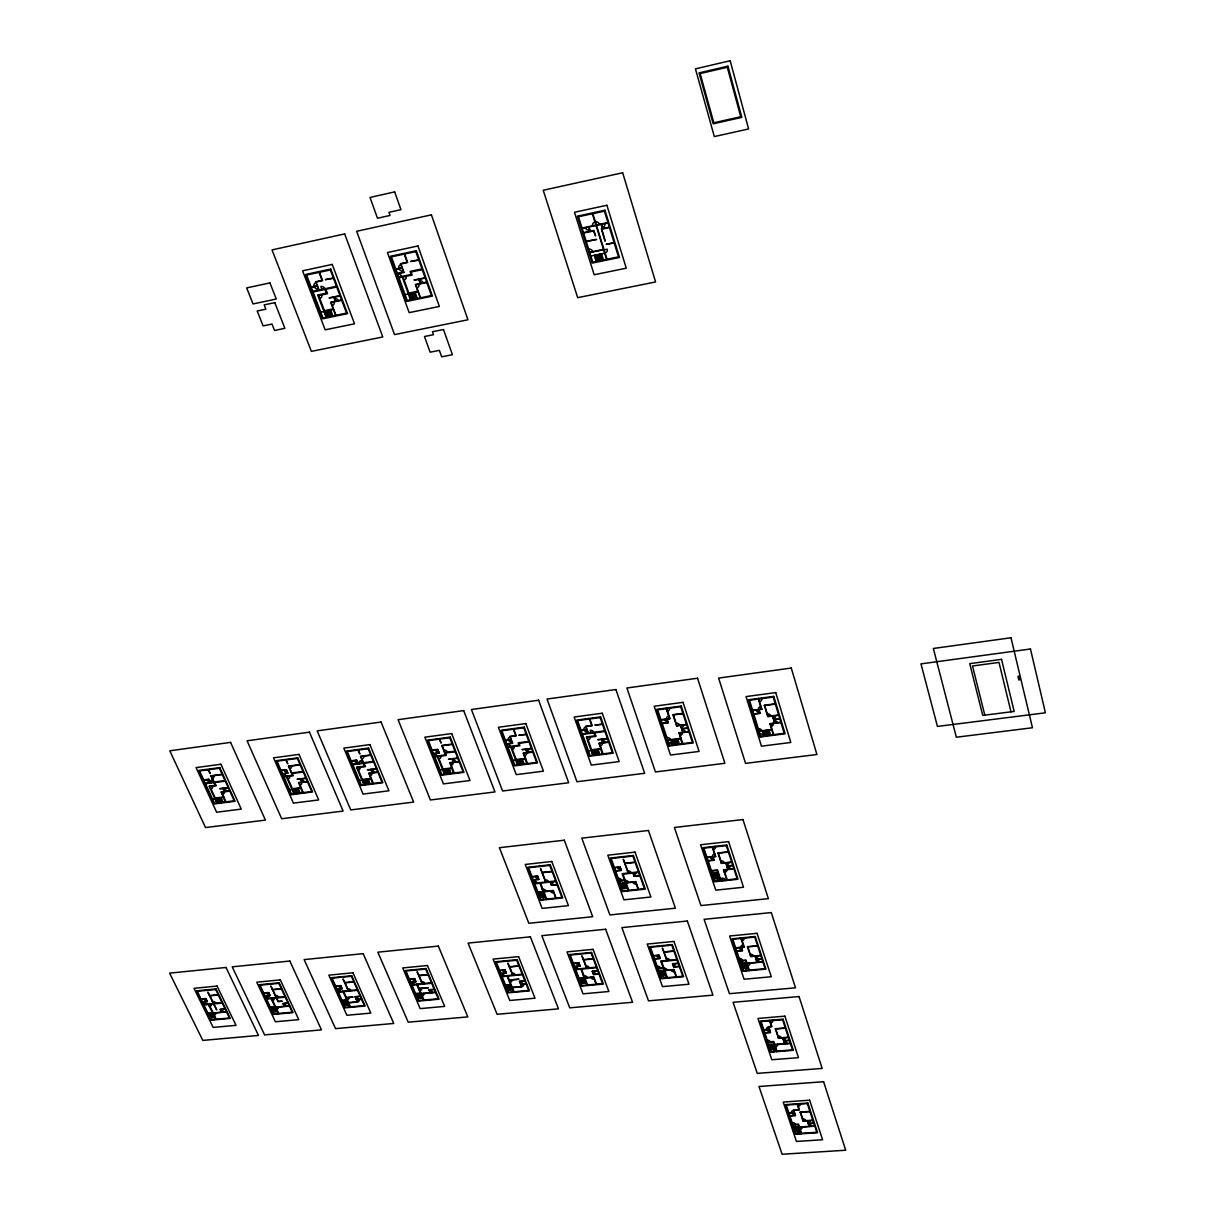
<?xml version="1.0" encoding="UTF-8"?>
<svg xmlns="http://www.w3.org/2000/svg" width="1215" height="1215" viewBox="0 0 1215 1215"><rect width="100%" height="100%" fill="white"/><g stroke="black" fill="none" stroke-linecap="round" stroke-linejoin="round"><path stroke-width="1.5" d="M675.084 743.565L675.95 743.246L674.948 743.17M766.468 734.498L767.364 734.179L766.346 734.103M333.32 277.946L325.362 279.647L333.472 278.326M418.735 259.752L410.548 261.498L418.871 260.147M582.031 228.055L595.942 225.094M596.337 225.003L607.91 222.542M582.152 228.45L596.064 225.489M596.474 225.398L608.032 222.953M311.131 286.968L317.039 285.722L315.52 281.743L322.081 280.346L319.059 272.373M395.801 268.986L401.876 267.695L400.418 263.655L407.162 262.227L404.261 254.102M311.283 287.347L317.54 286.011M395.938 269.366L402.393 267.999M583.473 232.642L589.913 231.275L588.592 227.084M590.308 231.184L593.831 230.44L595.547 235.938L593.558 230.926L583.595 233.037M602.443 228.617L601.319 228.86L605.146 241.223L601.835 229.164L609.459 227.554M609.338 227.159L602.853 228.526L601.547 224.319M312.787 291.296L336.464 286.284M397.396 273.405L403.456 272.114M397.533 273.785L403.988 272.418L400.935 263.959L407.678 262.531L404.641 254.026M313.06 292.025L336.737 287.029M421.985 268.895L410.062 271.416L411.141 274.453L398.733 277.081M422.243 269.654L411.08 272.008L412.158 275.046L398.991 277.825M327.245 292.937L317.662 294.956L326.182 317.297M318.664 295.534L327.518 293.666L325.878 289.322M586.162 241.208L596.641 239.416L586.283 241.603M339.957 295.594L329.113 297.872L333.806 297.28M425.113 277.719L413.951 280.058L418.765 279.45M334.186 297.204L340.109 295.959M419.16 279.374L425.235 278.098M614.107 242.635L606.103 244.306L614.228 243.03M341.582 299.923L330.632 302.201L335.598 315.353M426.662 282.123L415.393 284.477L420.177 297.857M341.734 300.287L331.133 302.505L335.978 315.277M426.799 282.503L415.91 284.781L420.557 297.781M589.639 252.264L603.49 249.379M589.776 252.659L603.627 249.774M604.083 249.865L607.242 249.197A3.387 3.068 28.7 0 1 605.04 252.933M324.42 310.645L333.138 308.838M408.847 293.088L417.808 291.236M320.775 312.194L333.411 309.567M405.081 294.668L418.066 291.965M590.839 256.061L604.675 253.191M325.088 314.412L331.649 313.045M409.44 296.916L416.183 295.518M595.304 258.4L602.473 256.912M222.178 774.274L210.878 775.778L213.749 782.05M211.015 776.051L222.299 774.547M370.712 754.94L360.506 756.307L363.194 762.762M452.253 744.081L441.774 745.478L445.495 754.91L434.575 756.337M526.186 734.225L518.82 735.212L526.292 734.528M602.397 724.064L594.849 725.082L602.503 724.383M682.876 713.342L672.897 714.678L676.634 725.947L686.581 724.641M300.044 764.569L288.456 766.118L292.435 775.261L283.672 776.415M360.627 756.596L370.833 755.229M441.895 745.767L452.375 744.37M682.982 713.661L673.368 714.936L676.892 725.598M288.578 766.407L300.166 764.858M510.376 737.201L510.027 737.247A2.901 2.278 21.5 0 0 508.219 739.965M586.162 727.117L585.812 727.162A2.946 2.339 19.4 0 0 583.899 729.911M669.085 716.075L668.721 716.136A2.992 2.4 16.9 0 0 666.701 718.931M212.017 778.268L212.336 778.238A2.779 2.066 28 0 0 213.764 775.686M775.261 703.789L764.265 705.247L767.774 716.698L778.739 715.27M203.695 779.909L208.95 779.21L210.453 782.49M361.584 758.874L361.903 758.828A2.84 2.172 25.1 0 0 363.528 756.201M289.55 768.655L289.884 768.609A2.81 2.111 26.6 0 0 291.403 766.027M764.356 705.566L775.352 704.108M203.831 780.197L209.086 779.498M351.15 760.803L356.678 760.074L358.076 763.445M432.084 750.065L437.749 749.306L439.222 753.027L433.558 753.786M505.44 740.33L511.257 739.555M581.059 730.291L587.012 729.501M660.914 719.69L669.89 718.505M280.999 770.325L286.391 769.611L287.97 773.226L282.579 773.94M761.061 706.583L760.681 706.629A3.038 2.445 13.8 0 0 758.54 709.469M281.121 770.614L286.512 769.9M351.272 761.091L356.8 760.362M432.206 750.354L437.871 749.609M505.562 740.634L511.363 739.859M581.165 730.595L587.118 729.805M661.021 720.009L669.997 718.809L666.412 708.026M443.642 750.232L443.991 750.187A2.87 2.233 23.1 0 1 447.53 752.161M209.982 781.458L209.663 781.503A2.476 1.823 28 0 1 206.611 779.817M357.635 762.382L357.316 762.428A2.521 1.929 25.2 0 1 354.188 760.712M438.676 751.66L438.342 751.705A2.551 1.974 23.4 0 1 435.198 749.959M512.138 741.94L511.804 741.985A2.582 2.02 21.5 0 1 508.629 740.224M587.863 731.931L587.513 731.977A2.612 2.081 19.4 0 1 584.324 730.185M667.84 721.346L667.475 721.391A2.658 2.126 16.9 0 1 664.256 719.569M287.393 771.889L287.074 771.935A2.491 1.883 26.6 0 1 283.976 770.234M752.586 710.259L761.82 709.044M752.693 710.578L761.911 709.363L758.54 698.397M205.198 783.174L225.033 780.562M205.457 783.736L225.291 781.108M352.563 764.174L373.4 761.425M433.436 753.482L438.767 752.784M506.746 743.808L512.214 743.079M582.319 733.814L604.766 730.853M662.114 723.274L667.855 722.515M282.457 773.651L287.53 772.983M506.868 744.096L512.669 743.337L510.163 736.67L516.238 735.865L513.732 729.182M662.221 723.578L668.311 722.773L667.126 719.189M352.806 764.736L373.628 761.987M444.553 752.556L455.033 751.174M528.844 741.423L518.122 742.836L519.018 745.22L507.84 746.693M582.532 734.407L604.979 731.445M291.448 772.983L303.021 771.449M455.26 751.751L445.449 753.042L446.376 755.396L434.803 756.915M529.072 742L519.018 743.337L519.914 745.721L508.067 747.286M303.264 772.011L292.314 773.454L293.316 775.747L283.915 776.977M759.633 711.929L759.254 711.975A2.703 2.172 13.9 0 1 756.003 710.137M675.722 723.229L676.087 723.183A2.977 2.384 16.6 0 1 679.717 725.218M753.71 713.904L759.603 713.129M215.86 785.255L209.132 786.135L216.893 803.024M753.816 714.207L760.074 713.387L758.95 709.742M365.244 766.073L356.527 767.212L363.801 784.601M595.715 735.758L586.329 736.989L592.783 755.183M209.39 786.697L216.118 785.801L214.615 782.521M676.527 725.644L686.475 724.337M356.77 767.774L365.487 766.635L364.075 763.248M587.225 737.49L595.927 736.351L594.682 732.812M766.923 713.934L767.288 713.888A3.038 2.445 13.6 0 1 770.948 715.954M438.326 758.874L438.995 758.798A2.87 2.217 23.3 0 0 440.696 756.14M511.621 749.26L512.29 749.184A2.901 2.278 21.4 0 0 514.097 746.481M210.408 788.884L211.015 788.808A2.779 2.05 27.8 0 0 212.428 786.287M287.393 778.891L288.016 778.8A2.81 2.111 26.5 0 0 289.534 776.233M681.175 727.588L681.524 727.542A2.658 2.126 16.4 0 0 683.346 725.066M357.711 770.052L358.349 769.961A2.825 2.157 25.1 0 0 359.959 767.364M767.667 716.394L778.648 714.952M228.223 787.578L219.657 788.702L223.074 788.55M223.393 788.52L228.344 787.867M376.392 768.655L367.386 769.824L370.97 769.672M457.706 758.008L448.456 759.223L452.132 759.041M531.426 748.364L521.964 749.594L525.715 749.427M607.409 738.416L597.719 739.692L601.547 739.51M681.904 728.666L687.66 727.922M305.891 778.086L297.098 779.24L300.606 779.088M371.304 769.627L376.498 768.943M452.466 759.01L457.827 758.312M526.065 749.382L531.532 748.668M601.911 739.449L607.515 738.72M682.01 728.985L687.751 728.225M300.925 779.043L306.013 778.375M223.545 789.583L223.864 789.537A2.46 1.823 27.5 0 1 226.916 791.208M371.41 770.72L371.729 770.674A2.521 1.914 24.6 0 1 374.843 772.391M452.557 760.119L452.891 760.074A2.551 1.974 22.8 0 1 456.035 761.82M526.125 750.506L526.46 750.46A2.582 2.02 20.9 0 1 529.634 752.237M601.941 740.603L602.291 740.558A2.612 2.066 18.8 0 1 605.48 742.35M682.01 730.154L682.374 730.094A2.643 2.111 16.3 0 1 685.594 731.916M773.12 718.262L773.484 718.217A2.703 2.172 13.4 0 0 775.413 715.696M301.062 780.121L301.381 780.076A2.491 1.868 26.1 0 1 304.464 781.777M773.833 719.356L779.757 718.597M229.711 790.844L221.145 791.967L223.439 796.979M773.925 719.675L779.848 718.9M221.267 792.241L229.832 791.132M377.774 772.011L368.783 773.18L370.924 778.344M459.042 761.425L449.808 762.625L451.858 767.88M532.717 751.827L523.255 753.057L525.229 758.388M608.639 741.94L598.949 743.2L600.848 748.592M688.829 731.491L678.896 732.782L680.704 738.264M307.334 781.412L298.541 782.551L300.758 787.639M368.904 773.469L377.895 772.3M449.915 762.929L459.149 761.729M523.361 753.361L532.823 752.131M599.056 743.504L608.745 742.244M678.988 733.101L688.935 731.794M773.909 720.86L774.274 720.814A2.688 2.172 13.3 0 1 777.524 722.652M298.662 782.84L307.456 781.685M222.269 794.443L222.588 794.397A2.764 2.05 27.5 0 0 224.016 791.891M369.846 775.732L370.165 775.702A2.825 2.157 24.7 0 0 371.79 773.105M450.826 765.222L451.16 765.177A2.87 2.217 22.9 0 0 452.876 762.534M524.227 755.7L524.576 755.654A2.901 2.263 21 0 0 526.399 752.966M599.891 745.873L600.24 745.828A2.931 2.324 18.9 0 0 602.169 743.094M679.793 735.5L680.142 735.455A2.977 2.384 16.5 0 0 682.177 732.675M780.85 722.226L769.9 723.639L773.272 734.68M299.634 785.072L299.953 785.027A2.795 2.096 26.1 0 0 301.487 782.475M769.991 723.958L780.956 722.53M214.63 798.118L223.742 796.934M770.735 726.403L771.115 726.342A3.022 2.43 13.5 0 0 773.272 723.533M212.458 798.969L223.378 797.556L225.383 801.946M291.737 788.808L301.077 787.593M361.69 779.544L371.258 778.299M442.381 769.095L452.208 767.834M515.524 759.633L525.579 758.342M590.9 749.883L601.212 748.546M667.688 739.95L681.068 738.219M359.382 780.44L370.848 778.952L372.716 783.462M439.997 770.006L451.767 768.488L453.575 773.074M513.064 760.56L525.123 759.01L526.854 763.658M588.379 750.824L600.726 749.23L602.382 753.938M667.885 740.543L680.552 738.917L682.147 743.702M289.489 789.674L300.697 788.231L302.626 792.681M215.89 800.852L221.95 800.062M759.056 731.141L771.692 729.501M362.86 782.354L369.239 781.534M443.521 771.965L450.051 771.115M516.618 762.534L523.316 761.668M591.948 752.829L598.813 751.948M671.5 742.578L678.532 741.666M759.147 731.445L771.783 729.82M292.952 791.573L299.163 790.783M671.895 743.762L675.024 743.367M669.48 745.327L692.398 742.38L680.704 706.75L657.634 709.849L669.693 745.919M763.111 733.465L769.672 732.615M763.491 734.68L766.407 734.3M760.651 736.305L784.207 733.283L773.226 697.076L749.488 700.265L760.848 736.898M541.981 872.431L552.035 871.307M624.723 863.257L635.035 862.118M728.301 851.791L717.913 852.945L721.376 863.425L731.749 862.285M542.422 872.674L552.142 871.595M625.163 863.5L635.141 862.407M718.004 853.219L728.393 852.079M714.891 854.099L714.542 854.145A2.886 2.217 15 0 0 712.552 856.697M531.988 876.607L537.592 875.985L538.928 879.493L533.324 880.1M614.38 867.525L620.121 866.887L621.397 870.441L615.656 871.079M706.933 857.319L715.65 856.347M532.094 876.881L537.698 876.273M614.471 867.799L620.227 867.176M707.024 857.608L715.741 856.636L712.415 846.612M538.442 878.202L538.108 878.232A2.491 1.868 19.6 0 1 535.056 876.562M620.926 869.135L620.592 869.165A2.521 1.914 17.5 0 1 617.524 867.464M713.615 858.944L713.266 858.99A2.567 1.974 15 0 1 710.168 857.258M533.218 879.827L538.488 879.25M615.549 870.791L620.956 870.198M708.041 860.645L713.615 860.038M708.132 860.934L714.056 860.281L712.947 856.955M544.806 879.857L545.14 879.827A2.795 2.111 19.3 0 1 548.572 881.71M627.411 870.806L627.76 870.775A2.84 2.157 17.3 0 1 631.208 872.689M720.541 860.888L720.89 860.858A2.886 2.217 14.8 0 1 724.383 862.802M534.524 883.244L555.665 880.936M638.498 871.884L622.126 873.676L624.389 879.994M721.285 863.136L731.658 862.012M534.737 883.791L539.916 883.214M555.878 881.482L540.569 883.153L546.644 899.07M638.695 872.446L622.976 874.162L628.778 890.322M550.972 884.019L551.306 883.988A2.491 1.868 19.2 0 0 552.901 881.801M633.622 875.028L633.957 874.997A2.521 1.914 17.1 0 0 635.642 872.78M726.464 864.928L726.813 864.898A2.567 1.974 14.7 0 0 728.605 862.635M551.367 885.036L556.986 884.429M633.987 876.061L639.758 875.438M727.147 865.946L732.751 865.338M557.093 884.702L551.473 885.31L550.243 882.09M639.849 875.711L634.078 876.334L632.924 873.069M727.253 866.234L732.842 865.627M727.238 867.313L727.588 867.267A2.567 1.959 14.6 0 1 730.686 868.998M619.073 880.571L625.042 879.918M711.367 870.578L717.518 869.925L721.042 880.495M542.285 889.426L542.938 889.365A2.779 2.096 19.3 0 1 546.355 891.248M619.27 881.118L625.239 880.465A2.825 2.141 17.3 0 1 628.687 882.379M711.55 871.14L717.017 870.548L720.541 881.133M733.83 868.664L723.487 869.773L726.828 879.888M723.578 870.062L733.921 868.938M537.941 892.144L553.265 890.504L556.121 898.052M620.06 883.305L635.779 881.604L638.513 889.289M712.294 873.372L717.761 872.78M543.864 891.795L553.038 890.808M626.135 882.941L635.551 881.923M724.322 872.294L724.672 872.264A2.886 2.202 14.7 0 0 726.676 869.727M538.169 892.752L543.348 892.19M620.273 883.913L625.588 883.335M712.506 873.995L717.974 873.403M538.397 893.344L543.576 892.797M620.5 884.52L625.801 883.958M712.719 874.603L718.171 874.025M538.625 893.951L543.804 893.389M620.713 885.127L626.029 884.566M712.916 875.225L718.384 874.633M538.868 894.544L544.031 893.982M620.941 885.735L626.241 885.173M713.129 875.848L718.581 875.256M539.096 895.136L544.259 894.589M621.154 886.343L626.454 885.781M713.327 876.455L718.794 875.878M539.323 895.744L544.487 895.182M621.366 886.95L626.682 886.388M713.539 877.078L719.007 876.501M539.551 896.336L544.715 895.789M621.594 887.558L626.894 886.996M713.752 877.701L719.204 877.109M539.779 896.928L544.943 896.381M621.807 888.165L627.107 887.603M713.949 878.308L719.417 877.731M540.007 897.536L545.17 896.974A2.779 2.081 19.2 0 0 543.409 899.404M622.034 888.773L627.335 888.211M714.162 878.931L719.614 878.354A2.87 2.187 14.8 0 0 717.625 880.86L717.807 881.422M209.496 995.601L218.244 994.751M272.403 989.542L281.333 988.691M344.62 982.601L353.762 981.72M418.659 975.478L428.029 974.567M509.267 966.76L518.911 965.834M583.322 959.637L593.209 958.681M663.694 951.907L673.839 950.935M209.618 995.844L218.366 994.994M272.509 989.8L281.455 988.934M344.726 982.844L353.884 981.978M418.765 975.736L428.136 974.825M509.374 967.019L519.018 966.092M583.428 959.896L593.315 958.954M663.8 952.18L673.93 951.193M743.474 944.814L743.124 944.845A2.825 2.111 14.1 0 0 741.15 947.26M201.007 998.973L205.882 998.502L207.401 1001.616L202.525 1002.086M263.67 992.974L268.652 992.503L270.125 995.647L265.143 996.118M335.613 986.079L340.716 985.593L342.144 988.797L337.041 989.283M409.364 979.017L414.588 978.515L415.97 981.766L410.746 982.267M499.608 970.375L505 969.859L506.321 973.169L500.929 973.671M573.374 963.313L578.887 962.796L580.163 966.138L574.649 966.654M653.427 955.658L659.077 955.111L660.292 958.498L654.642 959.045M735.637 947.776L744.188 946.956M757.568 945.68L747.392 946.652L750.688 956.615L760.848 955.658M201.128 999.216L206.003 998.76M263.792 993.217L268.773 992.746M335.72 986.337L340.838 985.851M409.47 979.275L414.695 978.774M499.714 970.648L505.106 970.132M573.48 963.586L578.993 963.055M653.518 955.916L659.168 955.385M735.728 948.049L744.279 947.229L741.165 937.889M747.483 946.925L757.659 945.953M206.839 1000.477L206.55 1000.507A2.293 1.58 25.2 0 1 203.71 998.973M269.593 994.493L269.29 994.523A2.308 1.61 24.2 0 1 266.419 992.974M341.628 987.613L341.324 987.643A2.339 1.655 22.9 0 1 338.423 986.079M415.469 980.566L415.15 980.596A2.369 1.701 21.6 0 1 412.234 979.017M505.835 971.954L505.516 971.985A2.4 1.747 19.7 0 1 502.57 970.375M579.692 964.907L579.358 964.938A2.43 1.792 18.1 0 1 576.396 963.298M659.836 957.253L659.502 957.283A2.46 1.838 16.2 0 1 656.51 955.643M742.168 949.401L741.833 949.431A2.506 1.868 14.2 0 1 738.811 947.761M202.404 1001.843L206.99 1001.403M265.037 995.875L269.715 995.434M336.935 989.025L341.734 988.57M410.64 982.009L415.56 981.538M500.823 973.412L505.896 972.926M574.543 966.396L579.737 965.895M654.536 958.772L659.851 958.271M736.7 950.95L742.168 950.434M736.791 951.224L742.593 950.662L741.545 947.503M212.382 1001.54L212.671 1001.509A2.567 1.777 25 0 1 215.875 1003.225M275.213 995.556L275.501 995.525A2.597 1.823 24 0 1 278.736 997.272M347.338 988.691L347.642 988.661A2.627 1.868 22.7 0 1 350.907 990.422M421.286 981.659L421.59 981.629A2.658 1.914 21.4 0 1 424.87 983.421M511.773 973.048L512.092 973.018A2.703 1.959 19.5 0 1 515.403 974.825M585.736 966.016L586.055 965.986A2.734 2.005 17.9 0 1 589.412 967.823M666.002 958.377L666.336 958.346A2.779 2.05 16 0 1 669.708 960.199M203.649 1004.38L222.056 1002.633M266.237 998.457L285.039 996.665M338.104 991.637L357.362 989.815M411.764 984.651L431.492 982.783M501.917 976.116L522.222 974.187M575.591 969.13L596.383 967.155M676.861 959.531L660.763 961.05L663.162 967.793M203.877 1004.866L222.284 1003.119M266.48 998.943L285.267 997.166M338.332 992.139L357.59 990.316M411.991 985.152L431.72 983.284M502.114 976.617L522.435 974.703M575.788 969.646L596.58 967.672M660.945 961.581L677.059 960.047M749.898 954.215L750.247 954.185A2.81 2.096 13.9 0 1 753.634 956.053M209.345 1006.369L209.906 1006.309A2.567 1.777 25.1 0 0 211.228 1004.167M271.993 1000.461L272.57 1000.401A2.597 1.807 24.1 0 0 273.967 998.229M597.734 970.755L592.206 971.271L593.467 974.597L598.98 974.081M678.152 963.176L672.472 963.708L673.672 967.094L679.337 966.563M750.612 956.342L760.757 955.385M592.297 971.529L597.841 971.013M672.578 963.981L678.243 963.434M419.008 988.357L428.455 987.734L418.522 988.676M509.237 979.867L518.957 979.229L508.72 980.186M592.996 973.367L593.33 973.337A2.43 1.777 17.7 0 0 594.91 971.286M673.231 965.849L673.566 965.803A2.46 1.823 15.8 0 0 675.236 963.723M755.654 958.103L755.988 958.073A2.506 1.868 13.8 0 0 757.765 955.947M225.064 1008.845L220.158 1009.3L221.555 1012.156M287.97 1002.952L282.974 1003.423L284.325 1006.309M345.683 997.545L353.079 997.12L345.789 997.804M360.187 996.178L355.084 996.665L357.377 1001.813M419.357 990.635L419.98 990.62A2.658 1.898 21.4 0 0 421.544 988.387M434.226 989.253L428.986 989.739L430.247 992.716M509.525 982.191L510.163 982.16A2.688 1.959 19.5 0 0 511.834 979.898M524.834 980.763L519.443 981.264L521.554 986.58M593.679 974.308L598.889 973.823M657.938 968.279L663.815 967.732M673.915 966.791L679.246 966.29M739.935 960.609L745.964 960.032L749.321 970.102M756.322 959.06L761.79 958.559M220.279 1009.559L225.17 1009.088M283.08 1003.666L288.077 1003.195M355.19 996.923L360.308 996.437M429.092 989.997L434.332 989.511M519.534 981.523L524.941 981.021M756.413 959.334L761.881 958.832M583.397 975.797L584.035 975.751A2.719 1.99 17.9 0 1 587.377 977.574M658.135 968.811L664.013 968.264A2.764 2.035 16 0 1 667.369 970.102M740.117 961.126L745.478 960.625L748.835 970.694M220.72 1010.455L221.009 1010.424A2.278 1.58 24.8 0 1 223.849 1011.943M283.505 1004.577L283.809 1004.547A2.308 1.61 23.8 0 1 286.664 1006.096M355.6 997.834L355.904 997.804A2.324 1.655 22.5 0 1 358.79 999.368M429.487 990.924L429.806 990.893A2.354 1.686 21.1 0 1 432.707 992.473M519.914 982.479L520.233 982.449A2.4 1.731 19.3 0 1 523.179 984.044M756.398 960.366L756.732 960.336A2.506 1.868 13.8 0 1 759.755 961.991M346.67 999.763L347.262 999.717A2.627 1.853 22.7 0 0 348.735 997.515M207.841 1012.976L212.352 1012.551M270.338 1007.144L274.939 1006.719M342.068 1000.446L346.776 1000.006M415.591 993.597L420.42 993.141M505.562 985.198L510.543 984.742M579.099 978.333L593.801 976.966L596.504 984.18M658.879 970.891L673.961 969.494L676.542 976.814M740.831 963.252L746.177 962.751M213.126 1012.946L226.43 1011.7M275.729 1007.114L289.307 1005.838M356.375 999.596L361.493 999.11M421.225 993.551L435.486 992.215M520.643 984.287L526.034 983.786M584.931 978.075L593.573 977.27M664.848 970.618L673.718 969.798M747.012 963.191L762.838 961.718M208.099 1013.507L212.61 1013.082M213.248 1013.189L226.552 1011.943M270.581 1007.675L275.182 1007.25M275.835 1007.356L289.428 1006.096M342.311 1000.993L347.034 1000.553M356.496 999.839L361.614 999.368M415.834 994.143L420.663 993.703M421.332 993.809L435.593 992.473M505.789 985.76L510.771 985.304M520.734 984.545L526.141 984.044M579.312 978.91L584.4 978.44M659.092 971.484L664.301 970.998M741.029 963.844L746.375 963.343M747.104 963.465L762.914 961.991M208.373 1014.039L212.868 1013.614M270.839 1008.222L275.441 1007.797M342.554 1001.54L347.277 1001.099M416.077 994.705L420.906 994.25M506.017 986.322L510.999 985.866M579.54 979.487L584.628 979.017M659.289 972.061L664.514 971.575M741.226 964.437L746.572 963.935M208.631 1014.571L213.126 1014.145M271.097 1008.754L275.699 1008.328M342.812 1002.086L347.52 1001.646M416.305 995.252L421.134 994.812M506.245 986.884L511.226 986.428M579.752 980.049L584.84 979.579M659.502 972.638L664.726 972.152M741.408 965.029L746.769 964.528M208.889 1015.102L213.384 1014.677M271.355 1009.3L275.942 1008.875M343.055 1002.633L347.763 1002.193M416.548 995.814L421.377 995.358M506.473 987.461L511.439 986.99M579.965 980.626L585.053 980.156M659.715 973.215L664.924 972.729M741.606 965.606L746.967 965.12M209.147 1015.634L213.658 1015.208M271.598 1009.832L276.2 1009.407M343.298 1003.18L348.006 1002.74M348.553 1002.603L357.681 1001.783A2.627 1.853 22.5 0 0 359.169 999.596M416.791 996.361L421.605 995.92M506.701 988.023L511.667 987.552M512.259 987.4L521.873 986.55A2.688 1.959 19.3 0 0 523.559 984.287M580.193 981.204L585.266 980.733M659.912 973.792L665.137 973.321M741.803 966.198L747.164 965.697M348.675 1002.846L357.772 1002.01L355.494 996.892M512.365 987.674L521.964 986.777L519.853 981.492M209.405 1016.165L213.916 1015.755M271.856 1010.379L276.458 1009.954M343.541 1003.727L348.249 1003.286M417.018 996.923L421.848 996.467M506.928 988.585L511.895 988.114M580.406 981.766L585.493 981.295M660.125 974.384L665.349 973.898M742 966.791L747.362 966.29M209.663 1016.697L214.174 1016.287M272.114 1010.91L276.701 1010.485M343.784 1004.273L348.492 1003.833M417.261 997.469L422.076 997.029M507.156 989.147L512.122 988.691M580.618 982.343L585.706 981.872M660.337 974.962L665.547 974.476M742.198 967.368L747.559 966.882M209.922 1017.228L214.432 1016.818M272.357 1011.457L276.959 1011.032M344.027 1004.82L348.751 1004.38M417.489 998.016L422.319 997.576M507.384 989.709L512.35 989.253M580.831 982.905L585.919 982.434M660.535 975.539L665.759 975.053M742.395 967.96L747.757 967.474M210.18 1017.76L214.691 1017.35M272.616 1011.989L277.217 1011.563M344.285 1005.367L348.994 1004.926M417.732 998.578L422.562 998.138M507.612 990.271L512.578 989.815M581.059 983.482L586.146 983.011M660.747 976.116L665.957 975.63M742.593 968.552L747.954 968.051A2.81 2.081 14 0 0 745.98 970.421L746.147 970.952M768.791 1027.191L768.457 1027.222A2.764 2.005 13.5 0 0 766.498 1029.485M763.779 1029.713L769.475 1029.242M785.3 1027.936L775.307 1028.756L778.466 1038.278L788.429 1037.473M763.855 1029.971L769.566 1029.5M775.398 1029.014L785.376 1028.194M770.158 1031.322L769.824 1031.353A2.46 1.792 13.5 0 1 766.878 1029.728M764.782 1032.735L770.143 1032.294M764.873 1033.008L770.568 1032.537L768.715 1026.964L771.905 1026.705L769.778 1020.311M777.706 1035.985L778.04 1035.955A2.764 2.005 13.3 0 1 781.351 1037.777M778.375 1038.02L788.338 1037.215M783.311 1039.751L783.645 1039.721A2.46 1.777 13.2 0 0 785.391 1037.716M767.865 1041.969L773.788 1041.483L776.993 1051.112M783.964 1040.663L789.325 1040.237M784.04 1040.921L789.416 1040.496M768.047 1042.47L773.302 1042.045L776.506 1051.674M784.024 1041.908L784.358 1041.878A2.445 1.777 13.2 0 1 787.305 1043.488M768.715 1044.505L773.985 1044.08M768.913 1045.067L774.168 1044.642M774.79 1044.49L790.327 1043.245M774.881 1044.748L790.403 1043.503M769.095 1045.629L774.35 1045.204M769.292 1046.191L774.547 1045.766M769.475 1046.753L774.73 1046.328M769.657 1047.315L774.912 1046.89M769.854 1047.877L775.109 1047.451M770.037 1048.439L775.292 1048.013M770.219 1049.001L775.474 1048.575M770.416 1049.563L775.671 1049.137A2.749 1.99 13.4 0 0 773.712 1051.37L773.879 1051.871M793.76 1110.495L793.425 1110.51A2.703 1.914 13 0 0 791.481 1112.651M788.824 1112.834L794.413 1112.439M809.904 1111.361L800.123 1112.044L803.13 1121.126L812.896 1120.458M788.9 1113.077L794.489 1112.697M800.214 1112.302L809.995 1111.619M795.066 1114.428L794.731 1114.444A2.4 1.701 13 0 1 791.861 1112.879M789.796 1115.719L795.035 1115.355M789.872 1115.962L795.445 1115.583L793.684 1110.282L799.409 1109.872L797.374 1103.782M802.416 1118.924L802.735 1118.909A2.703 1.898 12.9 0 1 805.97 1120.67M803.054 1120.868L812.82 1120.215M807.869 1122.569L808.203 1122.539A2.4 1.701 12.8 0 0 809.934 1120.655M792.742 1124.513L798.544 1124.118L801.596 1133.306M808.507 1123.45L813.761 1123.085M808.582 1123.693L813.853 1123.343M792.894 1124.999L798.058 1124.65L801.125 1133.823M808.552 1124.619L808.886 1124.604A2.4 1.686 12.7 0 1 811.757 1126.168M793.547 1126.928L798.695 1126.578M793.729 1127.474L798.878 1127.125M799.5 1126.988L814.718 1125.971M799.576 1127.231L814.794 1126.214M793.911 1128.006L799.06 1127.657M794.094 1128.538L799.242 1128.203M794.276 1129.084L799.424 1128.735M794.443 1129.616L799.591 1129.267M794.625 1130.147L799.774 1129.813M794.807 1130.679L799.956 1130.345M794.99 1131.226L800.138 1130.876M795.172 1131.757L800.321 1131.408A2.688 1.883 12.9 0 0 798.392 1133.519L798.544 1133.99M714.268 875.726L714.739 876.44L714.724 875.681M205.715 998.776L207.112 1001.646M208.16 1003.954L215.617 1019.264M206.14 1004.653L205.897 1004.167A2.567 1.777 25.2 0 0 202.708 1002.451M210.104 1012.763L212.443 1017.547M208.965 1012.87L210.013 1014.996M209.785 995.571L207.78 992.063L213.324 1003.469M209.906 995.814L213.612 1003.438M213.84 1003.924L216.741 1009.878L213.551 1003.954M215.389 1012.733L215.511 1012.976A2.567 1.762 24.9 0 1 214.189 1015.102M208.965 1004.38L216.179 1019.203M220.568 1009.528L221.844 1012.125M271.659 998.441L278.691 1013.447M268.469 992.776L269.836 995.677M270.854 998.016L278.129 1013.507M268.773 998.715L268.545 998.229A2.597 1.807 24.2 0 0 265.326 996.497M272.631 1006.931L274.909 1011.776M271.477 1007.038L272.494 1009.194M272.692 989.511L270.732 985.957L276.124 997.515M272.813 989.769L276.428 997.485M276.656 997.971L278.22 1001.342L282.26 1001.221L278.053 1001.616L276.352 998.001M278.022 1006.901L278.144 1007.144A2.582 1.807 23.9 0 1 276.747 1009.3M283.384 1003.636L284.614 1006.278M216.24 798.483L218.244 802.857M215.556 798.574L217.561 802.948M209.739 786.059L215.237 798.042M208.448 769.718L210.18 773.515L208.13 769.763M211.319 776.02L214.068 782.004M214.007 782.597L215.252 785.33M220.948 797.875L222.953 802.249M213.567 782.657L212.306 779.893A2.779 2.05 27.8 0 0 210.878 782.43L211.137 782.976M220.279 797.966L222.284 802.34M219.611 798.058L221.601 802.416M218.928 798.134L220.933 802.507M218.26 798.225L220.264 802.599M208.767 779.544L210.149 782.521M217.576 798.316L219.581 802.69M216.908 798.392L218.913 802.766M223.271 788.231L224.745 791.497M222.953 788.277L224.441 791.542M221.586 792.21L225.99 801.854M340.686 991.911L340.473 991.41A2.627 1.853 22.9 0 0 337.223 989.663M344.422 1000.234L346.639 1005.154M343.253 1000.34L344.225 1002.527M343.648 991.637L350.452 1006.84M340.534 985.881L341.84 988.828M342.827 991.197L349.874 1006.901M344.923 982.571L342.995 978.971L348.234 990.681M345.03 982.829L348.538 990.65M294.744 789.006L296.673 793.441M286.193 769.946L287.651 773.256M294.045 789.097L295.989 793.532M293.362 789.188L295.291 793.623M292.663 789.264L294.607 793.714M287.029 776.567L292.359 788.717M293.909 793.79L286.163 776.096A2.81 2.096 26.5 0 0 282.685 774.183M298.981 782.794L303.249 792.59M286.102 759.967L287.788 763.825L285.783 760.013M288.897 766.361L291.767 772.937M298.191 788.55L300.135 793M297.508 788.641L299.437 793.091M296.809 788.732L298.753 793.182M296.126 788.824L298.055 793.258M295.427 788.915L297.371 793.349M300.804 778.754L302.246 782.065M300.485 778.8L301.928 782.111M414.406 984.925L414.194 984.423A2.658 1.898 21.6 0 0 410.913 982.646M418.006 993.369L420.147 998.35M416.806 993.475L417.747 995.693M418.962 975.448L417.094 971.787L422.137 983.679M419.069 975.706L422.456 983.649M423.64 993.323L423.762 993.581A2.643 1.898 21.3 0 1 422.182 995.799M417.428 984.636L424.005 1000.067M414.391 978.804L415.667 981.796M416.608 984.196L423.412 1000.127M429.411 989.967L430.55 992.685M359.594 763.84L359.367 763.278A2.84 2.172 25 0 1 360.977 760.666L362.161 763.506M365.457 779.65L367.34 784.146M364.758 779.741L366.626 784.237M356.466 760.408L357.757 763.491M364.044 779.833L365.928 784.328M363.346 779.924L365.214 784.419M357.164 767.136L362.328 779.453M362.632 780.015L364.515 784.51M369.223 773.439L373.354 783.371M358.258 750.065L359.883 753.968L357.939 750.111M360.961 756.55L363.528 762.716M363.437 763.339L364.606 766.149M368.297 779.286L370.165 783.781M367.583 779.377L369.466 783.872M366.884 779.468L368.753 783.964M366.171 779.559L368.054 784.055M371.183 769.338L372.565 772.694M370.848 769.368L372.246 772.74M506.807 985.076L507.718 987.339M507.718 976.085L514.006 991.774M504.787 970.162L506.002 973.2M506.898 975.645L513.383 991.835M504.605 976.389L504.407 975.873A2.688 1.959 19.7 0 0 501.096 974.066M508.052 984.97L510.087 990.043M509.586 966.73L507.764 963.009L512.593 975.098M509.693 966.988L512.912 975.068M438.068 756.489L443.035 769.019M443.338 769.581L445.146 774.152M444.417 774.244L437.187 756.003A2.87 2.217 23.3 0 0 433.664 754.044M449.155 768.822L450.947 773.408M448.426 768.928L450.233 773.499M447.697 769.019L449.504 773.591M446.968 769.11L448.775 773.682M446.239 769.201L448.046 773.773M445.51 769.292L447.317 773.879M437.537 749.655L438.888 753.072M444.781 769.399L446.588 773.97M444.067 769.49L445.875 774.061M452.36 758.707L453.696 762.124M452.026 758.752L453.362 762.169M450.249 762.883L454.228 772.983M439.633 739.13L441.197 743.109L439.298 739.176M442.23 745.721L444.903 752.51M537.334 883.502L537.121 882.956A2.795 2.096 19.6 0 0 533.704 881.072M540.523 891.871L542.589 897.262M539.232 892.007L540.159 894.407M319.059 289.975L316.037 282.047L322.598 280.65L319.423 272.297M326.896 310.918L329.098 316.69M317.176 286.087L318.679 290.051M580.375 978.227L581.241 980.505M326.167 311.07L328.369 316.842M325.438 311.222L327.64 316.993M318.391 294.805L326.911 317.145M537.364 876.304L538.594 879.523M539.718 882.682L545.991 899.13M550.577 882.06L551.701 884.991M325.149 289.474L326.516 293.088M552.931 890.534L555.802 898.082M581.514 969.099L587.559 985M578.659 963.085L579.828 966.168M580.694 968.644L586.921 985.061M330.556 310.159L332.743 315.93M321.96 289.352L320.851 286.436A3.296 2.795 37.7 0 1 324.876 288.745M329.812 310.311L332.014 316.082M550.334 890.808L550.441 891.096A2.795 2.096 19.1 0 0 553.858 892.964M329.083 310.463L331.285 316.234M545.975 881.999L540.478 868.452L545.641 882.029M328.354 310.615L330.556 316.386M578.325 969.403L578.143 968.887A2.734 2.005 18.1 0 0 574.801 967.049M581.636 978.105L583.595 983.239M327.625 310.767L329.827 316.538M593.467 976.997L596.185 984.211M334.034 296.84L335.674 301.153M590.915 977.24L591.006 977.498A2.734 2.005 17.7 0 0 594.348 979.32M333.669 296.916L335.294 301.229M583.656 959.607L581.894 955.841L586.526 968.097M583.747 959.865L586.845 968.066M519.458 759.74L521.205 764.372M518.714 759.831L520.46 764.478M510.907 739.601L509.708 736.427L515.783 735.607L513.383 729.228M511.014 739.905L512.32 743.383M517.97 759.937L519.716 764.569M517.226 760.028L518.972 764.66M511.424 746.845L516.193 759.557M516.481 760.119L518.228 764.767M517.484 764.858L510.528 746.344A2.901 2.263 21.5 0 0 506.959 744.355M592.525 971.241L593.786 974.567M523.711 753.315L527.523 763.567M522.435 759.36L524.181 763.992M521.691 759.451L523.437 764.098M520.946 759.542L522.693 764.189M520.202 759.648L521.949 764.281M525.943 749.078L527.234 752.541M525.609 749.123L526.885 752.586M409.88 293.666L411.991 299.558M403.046 276.959L411.247 299.71M402.302 277.126L410.488 299.862M660.185 970.77L661.021 973.094M415.135 292.572L417.246 298.465M414.376 292.739L416.487 298.617M619.893 867.206L621.062 870.487M413.632 292.891L415.743 298.769M624.586 880.541L628.109 890.398M412.872 293.043L414.983 298.936M412.128 293.195L414.239 299.087M411.369 293.362L413.495 299.239M402.013 268.09L403.593 272.494M410.624 293.514L412.736 299.391M621.928 880.829L621.731 880.283A2.825 2.141 17.5 0 0 618.283 878.369M622.718 883.016L624.677 888.484M635.445 881.65L638.179 889.319M419.023 278.994L420.587 283.399M418.628 279.07L420.208 283.475M661.598 961.521L667.354 977.65M632.787 881.938L632.878 882.212A2.825 2.141 17 0 0 636.326 884.125M658.834 955.415L659.958 958.544M663.36 968.325L666.701 977.711M628.55 872.977L623.28 859.218L628.201 873.008M660.747 968.568L660.55 968.036A2.764 2.035 16.2 0 0 657.194 966.198M661.492 970.648L663.36 975.873M595.684 749.883L597.355 754.591M594.925 749.974L596.595 754.697M589.761 736.533L589.974 737.125A2.931 2.324 19.3 0 1 588.06 739.859M588.257 733.025L585.979 726.585L592.191 725.75L589.791 718.961M594.165 750.08L595.836 754.788M586.663 729.547L585.509 726.327L591.72 725.492L589.442 719.007M586.769 729.851L587.908 733.085M593.406 750.171L595.077 754.88M670.999 969.767L671.09 970.041A2.764 2.05 15.8 0 0 674.462 971.878M592.631 750.278L594.302 754.986M664.028 951.877L662.327 948.049L666.746 960.488M664.134 952.15L667.081 960.457M587.012 736.898L591.583 749.792M591.872 750.369L593.543 755.077M633.258 873.038L634.321 876.03M599.405 743.458L603.08 753.862M595.031 735.85L593.77 732.296A2.946 2.339 19.2 0 0 590.171 730.291L591.234 733.268M597.977 749.594L599.648 754.302M597.218 749.685L598.874 754.394M672.806 963.677L674.006 967.049M596.444 749.777L598.114 754.5M673.626 969.524L676.208 976.845M601.805 739.16L603.035 742.669M601.44 739.206L602.686 742.714M672.487 745.554L670.498 739.586A2.962 2.369 16.8 0 0 666.898 737.551M715.028 873.084L716.88 878.642M771.343 1044.293L773.044 1049.35M794.078 1112.469L793.274 1110.054L798.984 1109.644L797.207 1104.298M794.154 1112.712L795.126 1115.598M713.661 873.221L714.496 875.696M742.79 960.883L742.608 960.351A2.81 2.096 14.2 0 0 739.221 958.483M743.504 963.009L745.266 968.309M770.037 1044.399L770.781 1046.647M742.168 963.13L742.957 965.485M795.476 1124.817L795.309 1124.346A2.688 1.898 13.1 0 0 792.089 1122.584M796.129 1126.761L797.739 1131.59M794.838 1126.852L795.552 1128.993M677.742 739.282L679.322 744.066M676.952 739.373L678.547 744.157M800.533 1112.272L803.388 1120.853M666.26 708.694L669.526 718.551M712.248 847.22L715.301 856.393M676.178 739.479L677.757 744.263M769.611 1020.858L771.479 1026.462L768.29 1026.736L769.141 1029.272M777.433 1044.293L777.509 1044.551A2.749 1.99 13.4 0 1 775.55 1046.783M722.758 880.89L721.832 878.111A2.87 2.187 14.7 0 1 725.294 880.04L725.492 880.602M675.388 739.571L676.983 744.355M749.701 962.933L749.792 963.206A2.81 2.081 14 0 1 747.817 965.576M740.998 938.466L743.838 947.001M674.614 739.677L676.193 744.461M673.824 739.783L675.419 744.567M666.762 719.25L667.946 722.819M712.597 856.985L713.706 860.311M802.082 1126.821L802.158 1127.064A2.688 1.898 12.9 0 1 800.229 1129.175M673.049 739.874L674.644 744.658M769.216 1029.53L770.234 1032.568M672.26 739.981L673.854 744.765M741.196 947.533L742.259 950.707M671.485 740.087L673.08 744.856M680.461 725.446L682.724 732.281M725.795 862.939L727.891 869.302M783.052 1037.914L784.951 1043.685M782.703 1037.929L784.617 1043.715M755.365 956.175L757.355 962.219M755.016 956.205L757.021 962.25M679.352 733.04L682.845 743.61M807.626 1120.822L809.448 1126.32M807.307 1120.838L809.129 1126.351M718.354 853.188L721.634 863.09M723.927 870.031L727.178 879.842M669.252 707.646L669.45 708.254A2.992 2.4 17 0 1 667.43 711.079M715.164 846.308L715.362 846.87A2.901 2.233 15.1 0 1 713.357 849.437M775.732 1028.999L778.709 1037.99M772.436 1020.084L772.603 1020.6A2.764 2.02 13.5 0 1 770.644 1022.878M799.971 1103.6L800.138 1104.086A2.719 1.929 13 0 1 798.194 1106.227M747.832 946.895L750.946 956.311M743.869 937.631L744.051 938.162A2.825 2.126 14.2 0 1 742.061 940.577M680.825 725.401L683.073 732.235M726.16 862.908L728.256 869.257M596.732 254.831L598.646 260.952M595.942 254.998L597.856 261.119M595.137 255.165L597.051 261.286M594.348 255.332L596.261 261.453M601.516 253.844L603.43 259.964M600.726 254.011L602.625 260.132M599.921 254.178L601.835 260.299M599.132 254.345L601.03 260.466M598.327 254.512L600.24 260.618M589.002 226.992L590.444 231.579M597.537 254.679L599.451 260.785M601.136 224.41L602.564 229.012M592.814 213.658L606.999 259.235M592.404 213.749L606.589 259.311M766.741 730.473L768.229 735.333M766.012 730.564L767.5 735.424M765.283 730.655L766.771 735.515M758.585 709.803L759.709 713.433M764.554 730.747L766.042 735.607M763.825 730.853L765.313 735.698M763.096 730.944L764.584 735.789M762.367 731.035L763.855 735.895M762.033 731.066L761.942 730.762A3.022 2.415 13.8 0 0 758.297 728.711M763.734 736.533L763.536 735.926A3.007 2.415 13.8 0 0 759.907 733.875M764.721 705.505L768.047 716.334M770.371 723.912L773.651 734.635M761.456 698.018L761.653 698.625A3.038 2.46 13.9 0 1 759.496 701.495M768.928 730.185L770.416 735.045M768.199 730.276L769.687 735.136M758.357 699.065L761.441 709.089M767.47 730.382L768.958 735.242M772.816 716.045L774.942 722.986M772.451 716.091L774.562 723.031M984.803 715.149L972.516 665.987L998.988 662.418L1011.001 711.823M668.69 742.942A2.962 2.354 16.7 0 1 672.29 744.962M767.273 1040.161A2.445 1.777 13.5 0 1 770.204 1041.771M588.683 249.197A3.372 3.053 29.4 0 1 592.798 251.611M595.38 221.889A3.402 3.098 30.4 0 1 599.527 224.335M604.736 223.651A3.402 3.113 30.1 0 1 602.519 227.433M589.564 230.182A3.402 3.098 30.7 0 1 585.417 227.752M592.753 225.762A3.402 3.098 30.4 0 1 594.97 221.981M419.646 280.756A2.946 2.551 35.3 0 1 423.245 282.837M418.902 284.158A3.311 2.87 35.4 0 1 416.973 287.742M398.885 268.333A3.326 2.886 36.5 0 1 400.798 264.718M403.076 271.067A3.326 2.886 36.5 0 1 399.021 268.712M397.654 274.104A3.311 2.87 36.2 0 1 401.709 276.443M406.038 276.337A3.311 2.87 36.1 0 1 404.124 279.936M334.049 301.897A3.281 2.779 37 0 1 332.242 305.405M318.284 289.018A3.296 2.795 37.9 0 1 314.275 286.71M314.123 286.33A3.296 2.795 37.9 0 1 315.915 282.791M334.687 298.571A2.916 2.476 36.9 0 1 338.256 300.606M321.565 294.926A3.281 2.779 37.5 0 1 319.773 298.45M730.169 60.75L695.451 68.86L714.314 136.581L748.607 128.957L730.169 60.75M727.937 66.172L699.035 72.9L713.175 123.808L741.818 117.384L727.937 66.172M727.299 67.25L700.144 73.568L713.812 122.776L740.725 116.731L727.299 67.25M394.662 191.894L369.998 197.453L377.485 218.229L390.03 215.45L388.921 212.336L400.965 209.663L394.662 191.894M344.68 233.918L272.023 249.895L311.374 351.363L382.771 336.965L344.68 233.918M431.401 214.842L356.648 231.29L394.541 334.596L467.942 319.788L431.401 214.842M622.672 172.773L543.226 190.254L577.687 297.66L655.599 281.956L622.672 172.773M332.257 264.414L302.565 270.808L325.164 329.827L354.537 323.813L332.257 264.414M417.945 245.962L387.433 252.538L409.151 312.635L439.359 306.453L417.945 245.962M606.908 205.274L574.482 212.26L594.181 274.757L626.257 268.181L606.908 205.274M330.769 269.062L305.572 274.469L322.522 318.831L347.536 313.652L330.769 269.062M416.335 250.7L390.41 256.274L406.721 301.426L432.434 296.111L416.335 250.7M604.964 210.225L577.429 216.133L592.221 263.093L619.513 257.459L604.964 210.225M269.943 282.913L246.675 287.909L253.054 303.932L276.261 299.027L269.943 282.913M330.328 269.958L306.575 275.061L322.977 317.95L346.548 313.09L330.328 269.958M415.849 251.627L391.427 256.851L407.192 300.545L431.431 295.534L415.849 251.627M604.402 211.182L578.462 216.741L592.768 262.167L618.496 256.851L604.402 211.182M274.803 302.641L264.171 304.889L265.872 309.172L257.2 310.994L263.108 325.893L271.993 324.041L274.529 330.465L284.872 328.323L274.803 302.641M443.49 329.523L432.434 331.741L433.497 334.702L424.475 336.509L430.125 352.183L439.359 350.36L441.668 356.815L452.42 354.704L443.49 329.523M230.577 742.38L169.811 750.809L205.517 827.567L265.432 820.095L230.577 742.38M381.054 722.029L317.191 730.868L350.74 809.919L413.632 802.082L381.054 722.029M463.69 710.593L398.08 719.675L430.399 799.986L494.961 791.937L463.69 710.593M538.625 700.22L471.42 709.514L502.585 790.995L568.681 782.749L538.625 700.22M615.899 689.528L547.039 699.05L576.958 781.731L644.664 773.287L615.899 689.528M697.547 678.228L626.894 687.994L655.462 771.95L724.884 763.293L697.547 678.228M309.445 732.159L247.07 740.801L281.667 818.728L343.116 811.073L309.445 732.159M791.269 668.053L718.612 678.076L745.554 763.369L816.905 754.5L791.269 668.053M1010.986 637.769L933.363 648.476L956.342 737.216L1032.461 727.755L1010.986 637.769M1030.457 648.992L920.97 663.876L937.448 726.433L1045.401 712.81L1030.457 648.992M220.917 764.25L196.071 767.607L216.619 812.227L241.253 809.099L220.917 764.25M369.892 744.598L343.799 748.121L363.072 794.078L388.937 790.798L369.892 744.598M451.676 733.571L424.87 737.186L443.429 783.888L469.992 780.516L451.676 733.571M525.837 723.563L498.378 727.269L516.254 774.638L543.439 771.176L525.837 723.563M602.291 713.235L574.148 717.032L591.295 765.101L619.149 761.577L602.291 713.235M683.027 702.346L654.186 706.234L670.528 755.047L699.096 751.417L683.027 702.346M1001.54 659.35L969.752 663.648L982.722 715.407L1014.161 711.428L1001.54 659.35M299.012 754.394L273.512 757.826L293.407 803.13L318.679 799.926L299.012 754.394M775.732 692.596L746.056 696.59L761.456 746.177L790.813 742.471L775.732 692.596M219.793 767.607L198.698 770.447L214.113 803.966L235.087 801.277L219.793 767.607M219.429 768.245L199.564 770.918L214.478 803.343L234.237 800.807L219.429 768.245M368.555 748.076L346.397 751.052L360.87 785.573L382.877 782.749L368.555 748.076M450.218 737.095L427.452 740.148L441.379 775.231L463.993 772.33L450.218 737.095M524.273 727.147L500.96 730.276L514.355 765.86L537.516 762.883L524.273 727.147M600.605 716.88L576.715 720.085L589.579 756.201L613.286 753.163L600.605 716.88M681.22 706.037L656.723 709.332L668.979 746.01L693.309 742.881L681.22 706.037M297.781 757.795L276.124 760.712L291.053 794.747L312.574 791.983L297.781 757.795M368.16 748.729L347.277 751.538L361.265 784.936L382.011 782.263L368.16 748.729M449.793 737.763L428.348 740.649L441.804 774.578L463.112 771.844L449.793 737.763M523.817 727.831L501.841 730.777L514.811 765.192L536.62 762.397L523.817 727.831M600.119 717.579L577.611 720.601L590.05 755.533L612.39 752.662L600.119 717.579M297.386 758.449L276.99 761.197L291.433 794.109L311.708 791.512L297.386 758.449M773.773 696.362L748.577 699.734L760.119 737.004L785.118 733.799L773.773 696.362M1018.762 676.345L1017.957 676.451L1018.808 679.975L1019.598 679.884L1018.762 676.345M564.292 840.203L499.426 847.69L528.829 923.279L592.677 916.718L564.292 840.203M648.415 830.483L581.803 838.168L609.9 914.941L675.419 908.197L648.415 830.483M742.957 819.548L674.371 827.476L700.949 905.57L768.381 898.644L742.957 819.548M551.777 861.481L525.275 864.457L542.148 908.41L568.407 905.646L551.777 861.481M635.035 852.125L607.819 855.193L623.933 899.814L650.875 896.989L635.035 852.125M728.59 841.615L700.569 844.759L715.787 890.17L743.519 887.254L728.59 841.615M550.243 864.761L527.735 867.282L540.386 900.285L562.742 897.915L550.243 864.761M633.38 855.451L610.264 858.048L622.353 891.567L645.302 889.137L633.38 855.451M726.798 845.002L702.999 847.675L714.405 881.786L738.021 879.265L726.798 845.002M549.803 865.384L528.586 867.753L540.827 899.677L561.892 897.445L549.803 865.384M632.909 856.089L611.13 858.519L622.809 890.96L644.436 888.651L632.909 856.089M726.281 845.655L703.865 848.161L714.906 881.148L737.156 878.779L726.281 845.655M226.005 967.459L169.599 973.139L202.814 1040.404L258.476 1035.453L226.005 967.459M289.838 961.035L232.217 966.836L264.612 1034.922L321.459 1029.88L289.838 961.035M363.163 953.654L304.13 959.592L335.537 1028.619L393.736 1023.455L363.163 953.654M438.342 946.09L377.835 952.18L408.21 1022.179L467.821 1016.894L438.342 946.09M530.378 936.826L468.064 943.098L497.102 1014.297L558.475 1008.845L530.378 936.826M605.647 929.247L541.814 935.672L569.744 1007.843L632.559 1002.269L605.647 929.247M687.341 921.016L621.867 927.607L648.521 1000.856L712.947 995.146L687.341 921.016M771.297 912.571L704.093 919.33L729.425 993.688L795.506 987.825L771.297 912.571M217.06 986.064L194.005 988.327L213.126 1027.404L236.014 1025.339L217.06 986.064M280.316 979.882L256.76 982.191L275.395 1021.754L298.769 1019.643L280.316 979.882M352.958 972.79L328.825 975.144L346.882 1015.269L370.818 1013.097L352.958 972.79M427.422 965.515L402.697 967.93L420.147 1008.617L444.66 1006.4L427.422 965.515M518.577 956.615L493.108 959.106L509.768 1000.492L535.01 998.198L518.577 956.615M593.087 949.34L567.01 951.892L583.018 993.84L608.867 991.501L593.087 949.34M673.961 941.443L647.2 944.055L662.479 986.626L688.981 984.226L673.961 941.443M757.051 933.317L729.592 936.006L744.081 979.229L771.282 976.754L757.051 933.317M216.027 988.934L196.435 990.848L210.787 1020.205L230.273 1018.413L216.027 988.934M279.207 982.798L259.19 984.742L273.178 1014.464L293.073 1012.627L279.207 982.798M351.743 975.751L331.239 977.741L344.802 1007.873L365.168 1006.005L351.743 975.751M426.101 968.522L405.096 970.557L418.188 1001.114L439.071 999.201L426.101 968.522M517.134 959.668L495.492 961.764L508.007 992.852L529.497 990.878L517.134 959.668M591.538 952.439L569.379 954.595L581.393 986.109L603.399 984.074L591.538 952.439M672.29 944.587L649.569 946.789L661.036 978.774L683.589 976.708L672.29 944.587M755.259 936.522L731.946 938.785L742.821 971.256L765.951 969.13L755.259 936.522M215.693 989.481L197.24 991.273L211.121 1019.674L229.468 1017.988L215.693 989.481M278.842 983.345L259.995 985.183L273.527 1013.933L292.268 1012.201L278.842 983.345M351.363 976.298L332.06 978.181L345.166 1007.326L364.363 1005.564L351.363 976.298M425.706 969.084L405.916 970.998L418.583 1000.568L438.25 998.76L425.706 969.084M516.709 960.245L496.328 962.219L508.417 992.291L528.662 990.422L516.709 960.245M591.082 953.016L570.215 955.051L581.833 985.532L602.564 983.618L591.082 953.016M671.819 945.179L650.42 947.26L661.492 978.197L682.754 976.237L671.819 945.179M754.758 937.13L732.797 939.256L743.307 970.663L765.116 968.659L754.758 937.13M799.045 996.558L733.07 1002.314L757.279 1073.377L822.16 1068.441L799.045 996.558M784.89 1016.165L757.947 1018.443L771.783 1059.738L798.483 1057.658L784.89 1016.165M783.098 1019.188L760.21 1021.116L770.599 1052.129L793.319 1050.337L783.098 1019.188M782.612 1019.765L761.046 1021.572L771.085 1051.582L792.499 1049.881L782.612 1019.765M823.603 1081.715L758.98 1086.499L782.111 1154.25L845.701 1150.225L823.603 1081.715M809.615 1100.182L783.204 1102.066L796.433 1141.447L822.585 1139.746L809.615 1100.182M807.838 1103.038L785.406 1104.632L795.339 1134.202L817.604 1132.729L807.838 1103.038M807.337 1103.569L786.211 1105.073L795.81 1133.686L816.799 1132.289L807.337 1103.569"/></g></svg>
